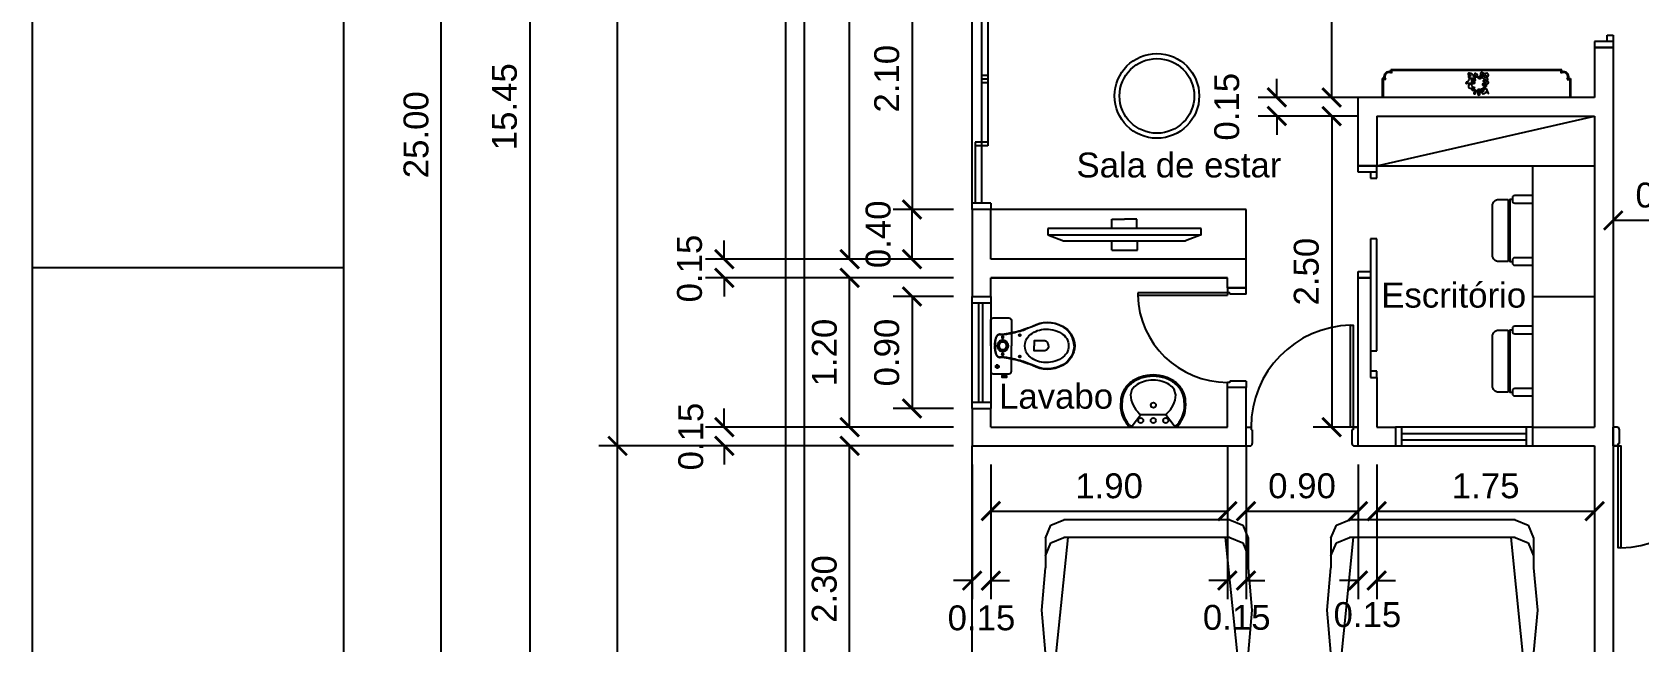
# Model space of a CAD drawing. Header units: inches. Extents: x 108.5 to 129.5, y 9.1 to 42.8.
# Drawn here: x 108.52 to 121.43, y 20.91 to 25.8 of the extents above; entities that cross this region are included whole.
import ezdxf
from ezdxf.enums import TextEntityAlignment as Align

# ---------------------------------------------------------------- set-up
doc = ezdxf.new("R2010")
doc.units = ezdxf.units.IN
doc.header["$MEASUREMENT"] = 0
doc.header["$PDMODE"] = 66
doc.linetypes.add('DASHDOT', pattern=[25.4, 12.7, -6.35, 0, -6.35])
doc.linetypes.add('HIDDEN', pattern=[0.375, 0.25, -0.125])
for name, color, linetype in [('LINHA DE CORTE', 2, 'Continuous'), ('Linha de margem', 2, 'Continuous'), ('MARGEM', 4, 'Continuous'), ('PAREDE', 5, 'Continuous'), ('peças hidraulica', 202, 'Continuous'), ('Portas', 1, 'Continuous'), ('SAN', 8, 'Continuous'), ('SANFINAL', 1, 'Continuous'), ('SANHIDRO', 3, 'DASHDOT'), ('TELHADO', 3, 'Continuous')]:
    doc.layers.add(name, color=color, linetype=linetype)
doc.styles.get("Standard").update_dxf_attribs({"font": 'arial.ttf'})
doc.dimstyles.new('ESC 1.100', dxfattribs={"dimtxt": 0.2, "dimasz": 0.15, "dimexe": 0.15, "dimexo": 0.15, "dimgap": 0.1, "dimtad": 1, "dimzin": 0, "dimdsep": 46, "dimtxsty": 'Standard', "dimblk": 'ARCHTICK', "dimcen": 0, "dimclrd": 1, "dimclre": 1, "dimclrt": 1, "dimadec": 0, "dimazin": 0, "dimtfac": 1, "dimtofl": 0, "dimtmove": 2, "dimatfit": 3, "dimfxl": 1, "dimtolj": 1, "dimtzin": 0, "dimlwd": -1, "dimlwe": -1, "dimarcsym": 0})

# ---------------------------------------------------------------- blocks, each defined once
blk = doc.blocks.new('CP-919-S')
at = {"layer": 'SAN'}
for points in [[(-0.239, -0.148), (-0.254, -0.148), (-0.254, -0.13), (-0.254, -0.112), (-0.239, -0.112), (-0.239, -0.115), (-0.225, -0.115)], [(-0.239, -0.115), (-0.239, -0.145)], [(-0.239, -0.148), (-0.239, -0.145)], [(-0.239, -0.145), (-0.225, -0.145)]]:
    blk.add_lwpolyline(points, dxfattribs=at)
for points in [[(0, -0.022), (-0.205, -0.022, 0.414214), (-0.225, -0.042), (-0.225, -0.167, 0.414214), (-0.205, -0.187), (0, -0.187)], [(0, -0.022), (0.205, -0.022, -0.414214), (0.225, -0.042), (0.225, -0.167, -0.414214), (0.205, -0.187), (0, -0.187)], [(0.106, -0.187, 0.023796), (0.12, -0.247, 0.018927), (0.159, -0.357, -0.257438), (0.159, -0.597, -0.262599), (0, -0.697, -0.262599), (-0.159, -0.597, -0.257438), (-0.159, -0.357, 0.018927), (-0.12, -0.247, 0.023796), (-0.106, -0.187)], [(0, -0.485, -0.416941), (-0.041, -0.447), (-0.041, -0.369), (0, -0.369)], [(0, -0.485, 0.416941), (0.041, -0.447), (0.041, -0.369), (0, -0.369)]]:
    blk.add_lwpolyline(points, format="xyb", dxfattribs=at)
at = {"layer": 'SANFINAL', "linetype": 'HIDDEN'}
for points in [[(-0.106, -0.187, 0.056494), (-0.093, -0.097, -0.304093), (-0.07, -0.063, -0.10621), (0, -0.053)], [(-0.103, -0.188, 0.056519), (-0.09, -0.097, -0.304021), (-0.069, -0.066, -0.106135), (0, -0.056, -0.106135)], [(0.106, -0.187, -0.056494), (0.093, -0.097, 0.304093), (0.07, -0.063, 0.10621), (0, -0.053)], [(0.103, -0.188, -0.056519), (0.09, -0.097, 0.304021), (0.069, -0.066, 0.106135), (0, -0.056, 0.106135)]]:
    blk.add_lwpolyline(points, format="xyb", dxfattribs=at)
for points in [[(-0.07, -0.125, -1), (-0.07, -0.111), (-0.066, -0.111, -1), (-0.066, -0.125)], [(0.07, -0.125, 1), (0.07, -0.111), (0.066, -0.111, 1), (0.066, -0.125)]]:
    blk.add_lwpolyline(points, format="xyb", close=True, dxfattribs=at)
at = {"layer": 'SANFINAL'}
for points in [[(0, -0.692, -0.245706), (-0.149, -0.605, -0.211829), (-0.175, -0.409, 0.019478), (-0.131, -0.297, 0.023819)], [(0, -0.692, 0.245706), (0.149, -0.605, 0.211829), (0.175, -0.409, -0.019478), (0.131, -0.297, -0.023819)], [(-0.044, -0.692, 0.000321), (-0.044, -0.692, 0.211829)]]:
    blk.add_lwpolyline(points, format="xyb", dxfattribs=at)
blk.add_lwpolyline([(0, -0.296, -0.20562), (0.08, -0.327, -0.160662), (0.133, -0.447, -0.164706), (0.1, -0.589, -0.27871), (0, -0.646, -0.27871), (-0.1, -0.589, -0.164706), (-0.133, -0.447, -0.160662), (-0.081, -0.327, -0.20562)], format="xyb", close=True, dxfattribs=at)
at = {"layer": 'SANFINAL', "linetype": 'HIDDEN'}
blk.add_circle((-0.167, -0.074), 0.0125, dxfattribs=at)
at = {"layer": 'SANFINAL'}
for centre in [(-0.085, -0.254), (0.085, -0.254)]:
    blk.add_circle(centre, 0.0075, dxfattribs=at)
at = {"layer": 'SANFINAL', "linetype": 'HIDDEN'}
for radius, start, end in [(0.045, 90, 270), (0.0405, 90, 270), (0.0305, 90, 270), (0.045, 270, 90), (0.0405, 270, 90), (0.0305, 270, 90)]:
    blk.add_arc((0, -0.118), radius, start, end, dxfattribs=at)
at = {"layer": 'SANFINAL'}
for centre, start, end in [((-0.686, -0.096), 340.0944, 351.0703), ((0.686, -0.096), 188.9297, 199.9056)]:
    blk.add_arc(centre, 0.59, start, end, dxfattribs=at)
at = {"layer": 'SANHIDRO'}
for p, q in [((-0.183, -0.074), (-0.148, -0.074)), ((-0.167, -0.089), (-0.167, -0.054)), ((-0.07, -0.128), (-0.07, -0.106)), ((-0.066, -0.128), (-0.066, -0.106)), ((0.066, -0.128), (0.066, -0.106)), ((0.07, -0.128), (0.07, -0.106)), ((-0.261, -0.13), (-0.219, -0.13)), ((-0.095, -0.254), (-0.075, -0.254)), ((-0.085, -0.267), (-0.085, -0.246)), ((0.095, -0.254), (0.075, -0.254)), ((0.085, -0.267), (0.085, -0.246))]:
    blk.add_line(p, q, dxfattribs=at)
blk = doc.blocks.new('VEICULO1')
at = {"color": 0}
for points in [[(0.00054, 0.0097), (0.00185, 0.01024)], [(0.00185, 0.01024), (0.00485, 0.01024)], [(0.00232, 0.0097), (0.00363, 0.01024)], [(0.00485, 0.01024), (0.00913, 0.01063)], [(0.00913, 0.01063), (0.01341, 0.01024)], [(0.01341, 0.01024), (0.03507, 0.01024)], [(0.01752, 0.00977), (0.03962, 0.00977)], [(0.02274, 0.008), (0.01752, 0.00977)], [(0.02746, 0.00977), (0.02829, 0.008)], [(0.0289, 0.00977), (0.02934, 0.008)], [(0.03507, 0.01024), (0.03937, 0.01056)], [(0.0357, 0.00977), (0.03589, 0.008)], [(0.03962, 0.00977), (0.03589, 0.008)], [(0.03937, 0.01056), (0.04368, 0.01024)], [(0.04368, 0.01024), (0.04862, 0.01024)], [(0.0469, 0.01024), (0.04822, 0.0097)], [(0.04862, 0.01024), (0.04993, 0.0097)], [(0, 0.00838), (0.00054, 0.0097)], [(0, 0.00838), (0, -0.00838)], [(0.00178, 0.00838), (0.00232, 0.0097)], [(0.0165, 0.00947), (0.00178, 0.00796)], [(0.00178, 0.00838), (0.00178, -0.00838)], [(0.01372, 0), (0.01433, 0.00909)], [(0.01526, 0), (0.01576, 0.00822)], [(0.01576, 0.00822), (0.01604, 0.00866)], [(0.01604, 0.00866), (0.01657, 0.00873)], [(0.02075, 0.00737), (0.01657, 0.00873)], [(0.04022, 0.00729), (0.04844, 0.00929)], [(0.04052, 0.0071), (0.04572, 0.00837)], [(0.04572, 0.00837), (0.04625, 0.00825)], [(0.04625, 0.00825), (0.04648, 0.00776)], [(0.04822, 0.0097), (0.04876, 0.00838)], [(0.04876, 0.00838), (0.04876, -0.00838)], [(0.04993, 0.0097), (0.05047, 0.00838)], [(0.05047, 0.00838), (0.05047, -0.00838)], [(0.02075, 0.00737), (0.02108, 0.00711)], [(0.02081, 0), (0.02118, 0.00671)], [(0.02108, 0.00711), (0.02118, 0.00671)], [(0.03589, 0.008), (0.02274, 0.008)], [(0.03881, 0.00549), (0.0392, 0.00663)], [(0.0392, 0.00663), (0.04022, 0.00729)], [(0.04005, 0.0065), (0.04018, 0.00688)], [(0.04005, -0.0064), (0.04005, 0.0065)], [(0.04018, 0.00688), (0.04052, 0.0071)], [(0.04648, -0.00767), (0.04648, 0.00776)], [(0.01411, 0.00529), (0.01483, 0.00524)], [(0.01417, 0.00595), (0.01488, 0.00589)], [(0.03881, 0.00549), (0.03881, -0.00549)], [(0.01399, 0.00331), (0.01471, 0.00327)], [(0.01402, 0.00397), (0.01475, 0.00393)], [(0.01406, 0.00463), (0.01479, 0.00458)], [(0.01393, 0.00199), (0.01466, 0.00197)], [(0.01396, 0.00265), (0.01468, 0.00262)], [(0.01433, -0.00909), (0.01372, 0)], [(0.01391, 0.00066), (0.01464, 0.00066)], [(0.01391, 0), (0.01463, 0)], [(0.01392, 0.00132), (0.01464, 0.00131)], [(0.01576, -0.00821), (0.01526, 0)], [(0.02118, -0.00671), (0.02081, 0)], [(0.01391, -0.00066), (0.01464, -0.00065)], [(0.01392, -0.00132), (0.01464, -0.00131)], [(0.01393, -0.00199), (0.01466, -0.00196)], [(0.01396, -0.00265), (0.01468, -0.00262)], [(0.01399, -0.00331), (0.01471, -0.00327)], [(0.01402, -0.00397), (0.01475, -0.00393)], [(0.01406, -0.00463), (0.01479, -0.00458)], [(0.01411, -0.00529), (0.01483, -0.00523)], [(0.01417, -0.00594), (0.01488, -0.00589)], [(0.0392, -0.00663), (0.03881, -0.00549)], [(0.04018, -0.00678), (0.04005, -0.0064)], [(0.0165, -0.00946), (0.00178, -0.00796)], [(0.02075, -0.00736), (0.01657, -0.00873)], [(0.02274, -0.008), (0.01752, -0.00976)], [(0.02108, -0.00711), (0.02075, -0.00736)], [(0.02118, -0.00671), (0.02108, -0.00711)], [(0.03589, -0.008), (0.02274, -0.008)], [(0.02746, -0.00976), (0.02829, -0.008)], [(0.0289, -0.00976), (0.02934, -0.008)], [(0.0357, -0.00976), (0.03589, -0.008)], [(0.03962, -0.00976), (0.03589, -0.008)], [(0.04022, -0.00729), (0.0392, -0.00663)], [(0.04052, -0.007), (0.04018, -0.00678)], [(0.04022, -0.00729), (0.04844, -0.00928)], [(0.04052, -0.007), (0.04572, -0.00827)], [(0.04648, -0.00767), (0.04625, -0.00815)], [(0.00054, -0.00969), (0, -0.00838)], [(0.00185, -0.01024), (0.00054, -0.00969)], [(0.00232, -0.00969), (0.00178, -0.00838)], [(0.00363, -0.01024), (0.00232, -0.00969)], [(0.01604, -0.00866), (0.01576, -0.00821)], [(0.01657, -0.00873), (0.01604, -0.00866)], [(0.04625, -0.00815), (0.04572, -0.00827)], [(0.04822, -0.00969), (0.0469, -0.01024)], [(0.04876, -0.00838), (0.04822, -0.00969)], [(0.04993, -0.00969), (0.04862, -0.01024)], [(0.05047, -0.00838), (0.04993, -0.00969)], [(0.00185, -0.01024), (0.00485, -0.01024)], [(0.00913, -0.01062), (0.00485, -0.01024)], [(0.01341, -0.01024), (0.00913, -0.01062)], [(0.01341, -0.01024), (0.03507, -0.01024)], [(0.01752, -0.00976), (0.03962, -0.00976)], [(0.03937, -0.01056), (0.03507, -0.01024)], [(0.04368, -0.01024), (0.03937, -0.01056)], [(0.04368, -0.01024), (0.04862, -0.01024)]]:
    blk.add_lwpolyline(points, dxfattribs=at)
blk = doc.blocks.new('_ArchTick')
at = {"color": 0, "linetype": 'ByBlock', "const_width": 0.15}
blk.add_lwpolyline([(-0.5, -0.5), (0.5, 0.5)], dxfattribs=at)
blk = doc.blocks.new('*D56')
at = {"layer": 'Defpoints', "color": 0}
for p in [(116.073, 32.93), (112.52, 17.48), (116.073, 17.48)]:
    blk.add_point(p, dxfattribs=at)
at = {"layer": 'TELHADO', "color": 1}
for p, q in [((115.923, 32.93), (112.37, 32.93)), ((112.52, 32.93), (112.52, 17.48)), ((115.923, 17.48), (112.37, 17.48))]:
    blk.add_line(p, q, dxfattribs=at)
at = {"layer": 'TELHADO', "color": 1, "xscale": 0.15, "yscale": 0.15, "zscale": 0.15}
for p, rotation in [((112.52, 32.93), 90), ((112.52, 17.48), 270)]:
    blk.add_blockref('_ArchTick', p, dxfattribs=dict(at, rotation=rotation))
at = {"layer": 'TELHADO', "color": 1, "insert": (112.317, 25.205), "char_height": 0.2, "attachment_point": 5, "rotation": 90}
blk.add_mtext('\\A1;15.45', dxfattribs=at)
blk = doc.blocks.new('*D61')
at = {"layer": 'Defpoints', "color": 0}
for p in [(115.089, 22.48), (116.073, 22.48), (116.073, 20.18)]:
    blk.add_point(p, dxfattribs=at)
at = {"layer": 'TELHADO', "color": 1}
for p, q in [((115.923, 22.48), (114.939, 22.48)), ((115.089, 20.18), (115.089, 22.48)), ((115.923, 20.18), (114.939, 20.18))]:
    blk.add_line(p, q, dxfattribs=at)
at = {"layer": 'TELHADO', "color": 1, "xscale": 0.15, "yscale": 0.15, "zscale": 0.15}
for p, rotation in [((115.089, 22.48), 90), ((115.089, 20.18), 270)]:
    blk.add_blockref('_ArchTick', p, dxfattribs=dict(at, rotation=rotation))
at = {"layer": 'TELHADO', "color": 1, "insert": (114.886, 21.33), "char_height": 0.2, "attachment_point": 5, "rotation": 90}
blk.add_mtext('\\A1;2.30', dxfattribs=at)
blk = doc.blocks.new('*D62')
at = {"layer": 'Defpoints', "color": 0}
for p in [(115.089, 23.83), (116.073, 23.83), (116.073, 22.63)]:
    blk.add_point(p, dxfattribs=at)
at = {"layer": 'TELHADO', "color": 1}
for p, q in [((115.923, 23.83), (114.939, 23.83)), ((115.089, 22.63), (115.089, 23.83)), ((115.923, 22.63), (114.939, 22.63))]:
    blk.add_line(p, q, dxfattribs=at)
at = {"layer": 'TELHADO', "color": 1, "xscale": 0.15, "yscale": 0.15, "zscale": 0.15}
for p, rotation in [((115.089, 23.83), 90), ((115.089, 22.63), 270)]:
    blk.add_blockref('_ArchTick', p, dxfattribs=dict(at, rotation=rotation))
at = {"layer": 'TELHADO', "color": 1, "insert": (114.887, 23.23), "char_height": 0.2, "attachment_point": 5, "rotation": 90}
blk.add_mtext('\\A1;1.20', dxfattribs=at)
blk = doc.blocks.new('*D63')
at = {"layer": 'Defpoints', "color": 0}
for p in [(114.082, 23.98), (116.073, 23.98), (116.073, 23.83)]:
    blk.add_point(p, dxfattribs=at)
at = {"layer": 'TELHADO', "color": 1}
for p, q in [((114.082, 23.98), (114.082, 24.13)), ((115.923, 23.98), (113.932, 23.98)), ((115.923, 23.83), (113.932, 23.83)), ((114.082, 23.83), (114.082, 23.68))]:
    blk.add_line(p, q, dxfattribs=at)
at = {"layer": 'TELHADO', "color": 1, "xscale": 0.15, "yscale": 0.15, "zscale": 0.15}
for p, rotation in [((114.082, 23.98), 270), ((114.082, 23.83), 90)]:
    blk.add_blockref('_ArchTick', p, dxfattribs=dict(at, rotation=rotation))
at = {"layer": 'TELHADO', "color": 1, "insert": (113.804, 23.905), "char_height": 0.2, "attachment_point": 5, "rotation": 90}
blk.add_mtext('\\A1;0.15', dxfattribs=at)
blk = doc.blocks.new('*D64')
at = {"layer": 'Defpoints', "color": 0}
for p in [(114.082, 22.63), (116.073, 22.63), (116.073, 22.48)]:
    blk.add_point(p, dxfattribs=at)
at = {"layer": 'TELHADO', "color": 1}
for p, q in [((114.082, 22.63), (114.082, 22.78)), ((115.923, 22.63), (113.932, 22.63)), ((115.923, 22.48), (113.932, 22.48)), ((114.082, 22.48), (114.082, 22.33))]:
    blk.add_line(p, q, dxfattribs=at)
at = {"layer": 'TELHADO', "color": 1, "xscale": 0.15, "yscale": 0.15, "zscale": 0.15}
for p, rotation in [((114.082, 22.63), 270), ((114.082, 22.48), 90)]:
    blk.add_blockref('_ArchTick', p, dxfattribs=dict(at, rotation=rotation))
at = {"layer": 'TELHADO', "color": 1, "insert": (113.814, 22.555), "char_height": 0.2, "attachment_point": 5, "rotation": 90}
blk.add_mtext('\\A1;0.15', dxfattribs=at)
blk = doc.blocks.new('*D85')
at = {"layer": 'Defpoints', "color": 0}
for p in [(115.089, 30.73), (116.073, 30.73), (116.073, 23.98)]:
    blk.add_point(p, dxfattribs=at)
at = {"layer": 'TELHADO', "color": 1}
for p, q in [((115.923, 30.73), (114.939, 30.73)), ((115.089, 23.98), (115.089, 30.73)), ((115.923, 23.98), (114.939, 23.98))]:
    blk.add_line(p, q, dxfattribs=at)
at = {"layer": 'TELHADO', "color": 1, "xscale": 0.15, "yscale": 0.15, "zscale": 0.15}
for p, rotation in [((115.089, 30.73), 90), ((115.089, 23.98), 270)]:
    blk.add_blockref('_ArchTick', p, dxfattribs=dict(at, rotation=rotation))
at = {"layer": 'TELHADO', "color": 1, "insert": (114.887, 27.355), "char_height": 0.2, "attachment_point": 5, "rotation": 90}
blk.add_mtext('\\A1;6.75', dxfattribs=at)
blk = doc.blocks.new('*D95')
at = {"layer": 'Defpoints', "color": 0}
for p in [(113.225, 22.48), (116.073, 22.48), (116.073, 17.48)]:
    blk.add_point(p, dxfattribs=at)
at = {"layer": 'TELHADO', "color": 1}
for p, q in [((115.923, 22.48), (113.075, 22.48)), ((113.225, 17.48), (113.225, 22.48)), ((115.923, 17.48), (113.075, 17.48))]:
    blk.add_line(p, q, dxfattribs=at)
at = {"layer": 'TELHADO', "color": 1, "xscale": 0.15, "yscale": 0.15, "zscale": 0.15}
for p, rotation in [((113.225, 22.48), 90), ((113.225, 17.48), 270)]:
    blk.add_blockref('_ArchTick', p, dxfattribs=dict(at, rotation=rotation))
at = {"layer": 'TELHADO', "color": 1, "insert": (113.023, 19.98), "char_height": 0.2, "attachment_point": 5, "rotation": 90}
blk.add_mtext('\\A1;5.00', dxfattribs=at)
blk = doc.blocks.new('*D96')
at = {"layer": 'Defpoints', "color": 0}
for p in [(113.225, 32.93), (116.073, 32.93), (116.073, 22.48)]:
    blk.add_point(p, dxfattribs=at)
at = {"layer": 'TELHADO', "color": 1}
for p, q in [((115.923, 32.93), (113.075, 32.93)), ((113.225, 22.48), (113.225, 32.93)), ((115.923, 22.48), (113.075, 22.48))]:
    blk.add_line(p, q, dxfattribs=at)
at = {"layer": 'TELHADO', "color": 1, "xscale": 0.15, "yscale": 0.15, "zscale": 0.15}
for p, rotation in [((113.225, 32.93), 90), ((113.225, 22.48), 270)]:
    blk.add_blockref('_ArchTick', p, dxfattribs=dict(at, rotation=rotation))
at = {"layer": 'TELHADO', "color": 1, "insert": (113.023, 27.705), "char_height": 0.2, "attachment_point": 5, "rotation": 90}
blk.add_mtext('\\A1;10.45', dxfattribs=at)
blk = doc.blocks.new('*D99')
at = {"layer": 'Defpoints', "color": 0}
for p in [(118.961, 28.43), (119.248, 28.43), (119.173, 25.28)]:
    blk.add_point(p, dxfattribs=at)
at = {"layer": 'TELHADO', "color": 1}
for p, q in [((119.098, 28.43), (118.811, 28.43)), ((118.961, 25.28), (118.961, 28.43)), ((119.023, 25.28), (118.811, 25.28))]:
    blk.add_line(p, q, dxfattribs=at)
at = {"layer": 'TELHADO', "color": 1, "xscale": 0.15, "yscale": 0.15, "zscale": 0.15}
for p, rotation in [((118.961, 28.43), 90), ((118.961, 25.28), 270)]:
    blk.add_blockref('_ArchTick', p, dxfattribs=dict(at, rotation=rotation))
at = {"layer": 'TELHADO', "color": 1, "insert": (118.758, 26.855), "char_height": 0.2, "attachment_point": 5, "rotation": 90}
blk.add_mtext('\\A1;3.15', dxfattribs=at)
blk = doc.blocks.new('*D100')
at = {"layer": 'Defpoints', "color": 0}
for p in [(116.073, 22.48), (116.223, 22.48), (116.223, 21.398)]:
    blk.add_point(p, dxfattribs=at)
at = {"layer": 'TELHADO', "color": 1}
for p, q in [((116.073, 22.33), (116.073, 21.248)), ((116.223, 22.33), (116.223, 21.248)), ((116.073, 21.398), (115.923, 21.398)), ((116.223, 21.398), (116.373, 21.398))]:
    blk.add_line(p, q, dxfattribs=at)
at = {"layer": 'TELHADO', "color": 1, "xscale": 0.15, "yscale": 0.15, "zscale": 0.15}
blk.add_blockref('_ArchTick', (116.073, 21.398), dxfattribs=at)
at = {"layer": 'TELHADO', "color": 1, "xscale": 0.15, "yscale": 0.15, "zscale": 0.15, "rotation": 180}
blk.add_blockref('_ArchTick', (116.223, 21.398), dxfattribs=at)
at = {"layer": 'TELHADO', "color": 1, "insert": (116.148, 21.097), "char_height": 0.2, "attachment_point": 5}
blk.add_mtext('\\A1;0.15', dxfattribs=at)
blk = doc.blocks.new('*D101')
at = {"layer": 'Defpoints', "color": 0}
for p in [(116.223, 22.48), (118.123, 22.48), (118.123, 21.956)]:
    blk.add_point(p, dxfattribs=at)
at = {"layer": 'TELHADO', "color": 1}
for p, q in [((116.223, 22.33), (116.223, 21.806)), ((118.123, 22.33), (118.123, 21.806)), ((116.223, 21.956), (118.123, 21.956))]:
    blk.add_line(p, q, dxfattribs=at)
at = {"layer": 'TELHADO', "color": 1, "xscale": 0.15, "yscale": 0.15, "zscale": 0.15, "rotation": 180}
blk.add_blockref('_ArchTick', (116.223, 21.956), dxfattribs=at)
at = {"layer": 'TELHADO', "color": 1, "xscale": 0.15, "yscale": 0.15, "zscale": 0.15}
blk.add_blockref('_ArchTick', (118.123, 21.956), dxfattribs=at)
at = {"layer": 'TELHADO', "color": 1, "insert": (117.173, 22.158), "char_height": 0.2, "attachment_point": 5}
blk.add_mtext('\\A1;1.90', dxfattribs=at)
blk = doc.blocks.new('*D102')
at = {"layer": 'Defpoints', "color": 0}
for p in [(118.123, 22.63), (118.273, 22.63), (118.273, 21.398)]:
    blk.add_point(p, dxfattribs=at)
at = {"layer": 'TELHADO', "color": 1}
for p, q in [((118.123, 22.48), (118.123, 21.248)), ((118.273, 22.48), (118.273, 21.248)), ((118.123, 21.398), (117.973, 21.398)), ((118.273, 21.398), (118.423, 21.398))]:
    blk.add_line(p, q, dxfattribs=at)
at = {"layer": 'TELHADO', "color": 1, "xscale": 0.15, "yscale": 0.15, "zscale": 0.15}
blk.add_blockref('_ArchTick', (118.123, 21.398), dxfattribs=at)
at = {"layer": 'TELHADO', "color": 1, "xscale": 0.15, "yscale": 0.15, "zscale": 0.15, "rotation": 180}
blk.add_blockref('_ArchTick', (118.273, 21.398), dxfattribs=at)
at = {"layer": 'TELHADO', "color": 1, "insert": (118.198, 21.101), "char_height": 0.2, "attachment_point": 5}
blk.add_mtext('\\A1;0.15', dxfattribs=at)
blk = doc.blocks.new('*D103')
at = {"layer": 'Defpoints', "color": 0}
for p in [(118.273, 22.48), (119.173, 22.48), (119.173, 21.956)]:
    blk.add_point(p, dxfattribs=at)
at = {"layer": 'TELHADO', "color": 1}
for p, q in [((118.273, 22.33), (118.273, 21.806)), ((119.173, 22.33), (119.173, 21.806)), ((118.273, 21.956), (119.173, 21.956))]:
    blk.add_line(p, q, dxfattribs=at)
at = {"layer": 'TELHADO', "color": 1, "xscale": 0.15, "yscale": 0.15, "zscale": 0.15, "rotation": 180}
blk.add_blockref('_ArchTick', (118.273, 21.956), dxfattribs=at)
at = {"layer": 'TELHADO', "color": 1, "xscale": 0.15, "yscale": 0.15, "zscale": 0.15}
blk.add_blockref('_ArchTick', (119.173, 21.956), dxfattribs=at)
at = {"layer": 'TELHADO', "color": 1, "insert": (118.723, 22.158), "char_height": 0.2, "attachment_point": 5}
blk.add_mtext('\\A1;0.90', dxfattribs=at)
blk = doc.blocks.new('*D104')
at = {"layer": 'Defpoints', "color": 0}
for p in [(119.173, 22.48), (119.323, 22.48), (119.323, 21.398)]:
    blk.add_point(p, dxfattribs=at)
at = {"layer": 'TELHADO', "color": 1}
for p, q in [((119.173, 22.33), (119.173, 21.248)), ((119.323, 22.33), (119.323, 21.248)), ((119.173, 21.398), (119.023, 21.398)), ((119.323, 21.398), (119.473, 21.398))]:
    blk.add_line(p, q, dxfattribs=at)
at = {"layer": 'TELHADO', "color": 1, "xscale": 0.15, "yscale": 0.15, "zscale": 0.15}
blk.add_blockref('_ArchTick', (119.173, 21.398), dxfattribs=at)
at = {"layer": 'TELHADO', "color": 1, "xscale": 0.15, "yscale": 0.15, "zscale": 0.15, "rotation": 180}
blk.add_blockref('_ArchTick', (119.323, 21.398), dxfattribs=at)
at = {"layer": 'TELHADO', "color": 1, "insert": (119.248, 21.123), "char_height": 0.2, "attachment_point": 5}
blk.add_mtext('\\A1;0.15', dxfattribs=at)
blk = doc.blocks.new('*D105')
at = {"layer": 'Defpoints', "color": 0}
for p in [(119.323, 22.48), (121.073, 22.48), (121.073, 21.956)]:
    blk.add_point(p, dxfattribs=at)
at = {"layer": 'TELHADO', "color": 1}
for p, q in [((119.323, 22.33), (119.323, 21.806)), ((121.073, 22.33), (121.073, 21.806)), ((119.323, 21.956), (121.073, 21.956))]:
    blk.add_line(p, q, dxfattribs=at)
at = {"layer": 'TELHADO', "color": 1, "xscale": 0.15, "yscale": 0.15, "zscale": 0.15, "rotation": 180}
blk.add_blockref('_ArchTick', (119.323, 21.956), dxfattribs=at)
at = {"layer": 'TELHADO', "color": 1, "xscale": 0.15, "yscale": 0.15, "zscale": 0.15}
blk.add_blockref('_ArchTick', (121.073, 21.956), dxfattribs=at)
at = {"layer": 'TELHADO', "color": 1, "insert": (120.198, 22.158), "char_height": 0.2, "attachment_point": 5}
blk.add_mtext('\\A1;1.75', dxfattribs=at)
blk = doc.blocks.new('*D106')
at = {"layer": 'Defpoints', "color": 0}
for p in [(118.521, 25.28), (119.323, 25.28), (119.323, 25.13)]:
    blk.add_point(p, dxfattribs=at)
at = {"layer": 'TELHADO', "color": 1}
for p, q in [((118.521, 25.28), (118.521, 25.43)), ((119.173, 25.28), (118.371, 25.28)), ((119.173, 25.13), (118.371, 25.13)), ((118.521, 25.13), (118.521, 24.98))]:
    blk.add_line(p, q, dxfattribs=at)
at = {"layer": 'TELHADO', "color": 1, "xscale": 0.15, "yscale": 0.15, "zscale": 0.15}
for p, rotation in [((118.521, 25.28), 270), ((118.521, 25.13), 90)]:
    blk.add_blockref('_ArchTick', p, dxfattribs=dict(at, rotation=rotation))
at = {"layer": 'TELHADO', "color": 1, "insert": (118.119, 25.205), "char_height": 0.2, "attachment_point": 5, "rotation": 90}
blk.add_mtext('\\A1;0.15', dxfattribs=at)
blk = doc.blocks.new('*D107')
at = {"layer": 'Defpoints', "color": 0}
for p in [(119.323, 25.13), (118.961, 22.63), (119.323, 22.63)]:
    blk.add_point(p, dxfattribs=at)
at = {"layer": 'TELHADO', "color": 1}
for p, q in [((119.173, 25.13), (118.811, 25.13)), ((118.961, 25.13), (118.961, 22.63)), ((119.173, 22.63), (118.811, 22.63))]:
    blk.add_line(p, q, dxfattribs=at)
at = {"layer": 'TELHADO', "color": 1, "xscale": 0.15, "yscale": 0.15, "zscale": 0.15}
for p, rotation in [((118.961, 25.13), 90), ((118.961, 22.63), 270)]:
    blk.add_blockref('_ArchTick', p, dxfattribs=dict(at, rotation=rotation))
at = {"layer": 'TELHADO', "color": 1, "insert": (118.758, 23.88), "char_height": 0.2, "attachment_point": 5, "rotation": 90}
blk.add_mtext('\\A1;2.50', dxfattribs=at)
blk = doc.blocks.new('*D111')
at = {"layer": 'Defpoints', "color": 0}
for p in [(121.223, 24.7), (122.123, 24.7), (121.223, 24.292)]:
    blk.add_point(p, dxfattribs=at)
at = {"layer": 'TELHADO', "color": 1}
for p, q in [((121.223, 24.55), (121.223, 24.142)), ((122.123, 24.55), (122.123, 24.142)), ((122.123, 24.292), (121.223, 24.292))]:
    blk.add_line(p, q, dxfattribs=at)
at = {"layer": 'TELHADO', "color": 1, "xscale": 0.15, "yscale": 0.15, "zscale": 0.15, "rotation": 180}
blk.add_blockref('_ArchTick', (121.223, 24.292), dxfattribs=at)
at = {"layer": 'TELHADO', "color": 1, "xscale": 0.15, "yscale": 0.15, "zscale": 0.15}
blk.add_blockref('_ArchTick', (122.123, 24.292), dxfattribs=at)
at = {"layer": 'TELHADO', "color": 1, "insert": (121.673, 24.494), "char_height": 0.2, "attachment_point": 5}
blk.add_mtext('\\A1;0.90', dxfattribs=at)
blk = doc.blocks.new('*D121')
at = {"layer": 'Defpoints', "color": 0}
for p in [(116.073, 26.48), (115.59, 24.38), (116.073, 24.38)]:
    blk.add_point(p, dxfattribs=at)
at = {"layer": 'TELHADO', "color": 1}
for p, q in [((115.923, 26.48), (115.44, 26.48)), ((115.59, 26.48), (115.59, 24.38)), ((115.923, 24.38), (115.44, 24.38))]:
    blk.add_line(p, q, dxfattribs=at)
at = {"layer": 'TELHADO', "color": 1, "xscale": 0.15, "yscale": 0.15, "zscale": 0.15}
for p, rotation in [((115.59, 26.48), 90), ((115.59, 24.38), 270)]:
    blk.add_blockref('_ArchTick', p, dxfattribs=dict(at, rotation=rotation))
at = {"layer": 'TELHADO', "color": 1, "insert": (115.388, 25.43), "char_height": 0.2, "attachment_point": 5, "rotation": 90}
blk.add_mtext('\\A1;2.10', dxfattribs=at)
blk = doc.blocks.new('*D122')
at = {"layer": 'Defpoints', "color": 0}
for p in [(115.59, 24.38), (116.073, 24.38), (116.073, 23.98)]:
    blk.add_point(p, dxfattribs=at)
at = {"layer": 'TELHADO', "color": 1}
for p, q in [((115.923, 24.38), (115.44, 24.38)), ((115.59, 23.98), (115.59, 24.38)), ((115.923, 23.98), (115.44, 23.98))]:
    blk.add_line(p, q, dxfattribs=at)
at = {"layer": 'TELHADO', "color": 1, "xscale": 0.15, "yscale": 0.15, "zscale": 0.15}
for p, rotation in [((115.59, 24.38), 90), ((115.59, 23.98), 270)]:
    blk.add_blockref('_ArchTick', p, dxfattribs=dict(at, rotation=rotation))
at = {"layer": 'TELHADO', "color": 1, "insert": (115.319, 24.18), "char_height": 0.2, "attachment_point": 5, "rotation": 90}
blk.add_mtext('\\A1;0.40', dxfattribs=at)
blk = doc.blocks.new('*D123')
at = {"layer": 'Defpoints', "color": 0}
for p in [(116.073, 23.68), (115.59, 22.78), (116.073, 22.78)]:
    blk.add_point(p, dxfattribs=at)
at = {"layer": 'TELHADO', "color": 1}
for p, q in [((115.923, 23.68), (115.44, 23.68)), ((115.59, 23.68), (115.59, 22.78)), ((115.923, 22.78), (115.44, 22.78))]:
    blk.add_line(p, q, dxfattribs=at)
at = {"layer": 'TELHADO', "color": 1, "xscale": 0.15, "yscale": 0.15, "zscale": 0.15}
for p, rotation in [((115.59, 23.68), 90), ((115.59, 22.78), 270)]:
    blk.add_blockref('_ArchTick', p, dxfattribs=dict(at, rotation=rotation))
at = {"layer": 'TELHADO', "color": 1, "insert": (115.388, 23.23), "char_height": 0.2, "attachment_point": 5, "rotation": 90}
blk.add_mtext('\\A1;0.90', dxfattribs=at)
blk = doc.blocks.new('*D137')
at = {"layer": 'Defpoints', "color": 0}
for p in [(111.809, 37.48), (114.573, 37.48), (114.573, 12.48)]:
    blk.add_point(p, dxfattribs=at)
at = {"layer": 'TELHADO', "color": 1}
for p, q in [((114.423, 37.48), (111.659, 37.48)), ((111.809, 12.48), (111.809, 37.48)), ((114.423, 12.48), (111.659, 12.48))]:
    blk.add_line(p, q, dxfattribs=at)
at = {"layer": 'TELHADO', "color": 1, "xscale": 0.15, "yscale": 0.15, "zscale": 0.15}
for p, rotation in [((111.809, 37.48), 90), ((111.809, 12.48), 270)]:
    blk.add_blockref('_ArchTick', p, dxfattribs=dict(at, rotation=rotation))
at = {"layer": 'TELHADO', "color": 1, "insert": (111.607, 24.98), "char_height": 0.2, "attachment_point": 5, "rotation": 90}
blk.add_mtext('\\A1;25.00', dxfattribs=at)

msp = doc.modelspace()

# ---------------------------------------------------------------- linework, layer by layer
at = {"layer": 'LINHA DE CORTE'}
for p, q in [((108.523, 38.763), (108.523, 9.063)), ((108.523, 23.913), (111.023, 23.913))]:
    msp.add_line(p, q, dxfattribs=at)
at = {"layer": 'Linha de margem'}
for p, q in [((119.367, 25.432), (119.367, 25.28)), ((119.383, 25.432), (119.367, 25.432)), ((119.374, 25.425), (119.374, 25.287)), ((119.395, 25.425), (119.374, 25.425)), ((119.436, 25.485), (119.436, 25.502)), ((120.81, 25.502), (119.436, 25.502)), ((119.443, 25.474), (119.443, 25.495)), ((120.804, 25.495), (119.443, 25.495)), ((120.804, 25.474), (120.804, 25.495)), ((120.81, 25.485), (120.81, 25.502)), ((120.852, 25.425), (120.873, 25.425)), ((120.864, 25.432), (120.88, 25.432)), ((120.873, 25.425), (120.873, 25.287)), ((120.88, 25.432), (120.88, 25.28)), ((119.323, 24.73), (121.073, 25.13)), ((119.323, 24.73), (121.073, 24.73)), ((120.573, 24.73), (120.573, 22.63)), ((120.573, 23.68), (121.073, 23.68)), ((117.357, 22.932), (117.345, 22.89)), ((117.71, 22.89), (117.697, 22.932)), ((117.359, 22.64), (117.429, 22.732)), ((117.438, 22.731), (117.616, 22.731)), ((117.696, 22.641), (117.626, 22.732))]:
    msp.add_line(p, q, dxfattribs=at)
at = {"layer": 'Linha de margem', "ltscale": 0.4}
for p, q in [((118.273, 24.38), (116.223, 24.38)), ((117.196, 24.227), (117.196, 24.302)), ((117.196, 24.302), (117.296, 24.302)), ((117.396, 24.302), (117.296, 24.302)), ((117.396, 24.227), (117.396, 24.302)), ((118.273, 23.98), (118.273, 24.38)), ((117.912, 24.227), (116.682, 24.227)), ((116.682, 24.227), (116.682, 24.177)), ((116.682, 24.177), (117.912, 24.177)), ((116.682, 24.177), (116.806, 24.127)), ((117.912, 24.177), (117.788, 24.127)), ((117.912, 24.177), (117.912, 24.227)), ((116.806, 24.127), (117.788, 24.127)), ((117.196, 24.052), (117.196, 24.127)), ((117.196, 24.052), (117.4, 24.052)), ((117.4, 24.052), (117.4, 24.127))]:
    msp.add_line(p, q, dxfattribs=at)
at = {"layer": 'Linha de margem'}
for points in [[(120.1, 25.387, 0.380338), (120.063, 25.381, 0.547884), (120.073, 25.353, 0.300026), (120.094, 25.361, -0.697122), (120.107, 25.357, -0.477221), (120.099, 25.35, 0.341102), (120.088, 25.343, 0.735894), (120.096, 25.337, -0.463921), (120.108, 25.333, -0.315229), (120.105, 25.322, 0.385559), (120.104, 25.312, 0.768934), (120.117, 25.317, -0.595239), (120.128, 25.326, -0.366689), (120.136, 25.309, 0.681265), (120.147, 25.3, 0.575563), (120.146, 25.319, -0.367965), (120.138, 25.342, -1.101778), (120.153, 25.334, 0.833953), (120.166, 25.323, 0.537241), (120.165, 25.338, -0.924865), (120.17, 25.349, -0.166071), (120.176, 25.345, -0.090303), (120.18, 25.334, -0.394584), (120.173, 25.323, 0.5534), (120.17, 25.313, 0.2393), (120.178, 25.31, 0.103047), (120.197, 25.316, 0.269109), (120.203, 25.326, -0.710691), (120.209, 25.327, -0.08095), (120.212, 25.321, 0.05788), (120.217, 25.312, 0.899526), (120.22, 25.313, 0.049119), (120.204, 25.347, 0.653494), (120.194, 25.345, -0.576185), (120.183, 25.343, -0.204842), (120.18, 25.351, -0.143915), (120.184, 25.363, -0.321733), (120.197, 25.368, 0.522665), (120.204, 25.374, 0.691057), (120.188, 25.378, -0.869889), (120.174, 25.386, -0.548676), (120.198, 25.391, 0.579905), (120.221, 25.397, 0.73612), (120.207, 25.405, -0.361516), (120.184, 25.405, -1.05633), (120.198, 25.42, 0.937654), (120.213, 25.433, 0.307222), (120.204, 25.437, -0.326778), (120.194, 25.44, -0.128126), (120.192, 25.448, -0.151727), (120.194, 25.455, -0.650101), (120.205, 25.454, 0.604488), (120.217, 25.451, 0.22119), (120.22, 25.462, 0.213226), (120.213, 25.472, 0.26176), (120.2, 25.472, -0.209334), (120.183, 25.471, -0.08053), (120.173, 25.477, 0.132415), (120.166, 25.48, 1.321439), (120.168, 25.464, -0.570486), (120.182, 25.454, -0.90244), (120.169, 25.454, 0.56353), (120.155, 25.46, 0.631138), (120.157, 25.447, -0.564664), (120.16, 25.433, -0.256001), (120.148, 25.43, -0.186536), (120.134, 25.439, -0.256675), (120.133, 25.449, 0.245201), (120.131, 25.46, 0.128616), (120.119, 25.472, 0.277208), (120.11, 25.471, 0.585751), (120.111, 25.458, -0.83733), (120.108, 25.447, -0.321876), (120.1, 25.454, 0.20039), (120.089, 25.467, 0.070453), (120.069, 25.475, 0.163238), (120.06, 25.474, 1.013266), (120.065, 25.462, -0.632935), (120.077, 25.453, -0.543338), (120.067, 25.45, 0.859618), (120.06, 25.443, 0.142961), (120.065, 25.439, 0.049604), (120.082, 25.434, 0.140794), (120.096, 25.435, -0.188494), (120.106, 25.435, -0.235415), (120.111, 25.429, -0.108652), (120.112, 25.413, -0.993815), (120.086, 25.418, 0.880283), (120.062, 25.425, 0.091389), (120.06, 25.417, -0.11249), (120.058, 25.41, -0.263625), (120.044, 25.402, 0.75818), (120.042, 25.393, 0.136052), (120.045, 25.393, 0.020717), (120.069, 25.394, 0.099811), (120.093, 25.402, -0.189186), (120.106, 25.404, -0.451756), (120.108, 25.4, -0.119685), (120.1, 25.387)], [(120.379, 23.961), (120.303, 23.961, -0.414214), (120.253, 24.011), (120.253, 24.411, -0.414214), (120.303, 24.461), (120.379, 24.461)], [(120.573, 24.491), (120.432, 24.491, 0.414214), (120.413, 24.473), (120.413, 24.45, 0.414214), (120.432, 24.431), (120.573, 24.431)], [(120.573, 23.991), (120.432, 23.991, 0.414214), (120.413, 23.973), (120.413, 23.95, 0.414214), (120.432, 23.931), (120.573, 23.931)], [(120.379, 22.911), (120.303, 22.911, -0.414214), (120.253, 22.961), (120.253, 23.361, -0.414214), (120.303, 23.411), (120.379, 23.411)], [(120.573, 23.441), (120.432, 23.441, 0.414214), (120.413, 23.423), (120.413, 23.4, 0.414214), (120.432, 23.381), (120.573, 23.381)], [(120.573, 22.941), (120.432, 22.941, 0.414214), (120.413, 22.923), (120.413, 22.9, 0.414214), (120.432, 22.881), (120.573, 22.881)]]:
    msp.add_lwpolyline(points, format="xyb", dxfattribs=at)
for points in [[(120.379, 24.461), (120.379, 23.961)], [(120.413, 24.461), (120.391, 24.461), (120.391, 23.961), (120.413, 23.961)], [(120.379, 23.411), (120.379, 22.911)], [(120.413, 23.411), (120.391, 23.411), (120.391, 22.911), (120.413, 22.911)]]:
    msp.add_lwpolyline(points, dxfattribs=at)
at = {"layer": 'Linha de margem', "ltscale": 0.4}
for radius in [0.34, 0.3]:
    msp.add_circle((117.557, 25.292), radius, dxfattribs=at)
at = {"layer": 'Linha de margem'}
for centre, radius in [((120.142, 25.389), 0.0569), ((117.529, 22.807), 0.0208), ((117.427, 22.684), 0.0201), ((117.528, 22.684), 0.0201), ((117.628, 22.684), 0.0201)]:
    msp.add_circle(centre, radius, dxfattribs=at)
for centre, radius, start, end in [((119.422, 25.446), 0.0416, 70.5288, 199.4712), ((119.422, 25.446), 0.0346, 53.1301, 216.8699), ((120.824, 25.446), 0.0346, 323.1301, 126.8699), ((120.824, 25.446), 0.0416, 340.5288, 109.4712), ((117.481, 22.818), 0.219, 128.9545, 152.8765), ((117.481, 22.818), 0.208, 128.9545, 152.8765), ((117.509, 22.783), 0.264, 108.525, 128.9545), ((117.509, 22.783), 0.253, 108.525, 128.9545), ((117.472, 22.857), 0.137, 122.8191, 147.2889), ((117.506, 22.806), 0.198, 104.9688, 122.8191), ((117.527, 22.729), 0.321, 90.0269, 108.525), ((117.527, 22.729), 0.31, 90.0269, 108.525), ((117.527, 22.725), 0.283, 90.0269, 104.9688), ((117.527, 22.729), 0.321, 71.5289, 90.0269), ((117.527, 22.729), 0.31, 71.5289, 90.0269), ((117.527, 22.725), 0.283, 75.085, 90.0269), ((117.549, 22.806), 0.198, 57.2347, 75.085), ((117.545, 22.783), 0.253, 51.0994, 71.5289), ((117.545, 22.783), 0.264, 51.0994, 71.5289), ((117.582, 22.857), 0.137, 32.7649, 57.2347), ((117.573, 22.818), 0.208, 27.1773, 51.0994), ((117.573, 22.818), 0.219, 27.1773, 51.0994), ((117.438, 22.84), 0.171, 152.8765, 180.0269), ((117.438, 22.84), 0.16, 152.8765, 180.2917), ((117.564, 22.903), 0.22, 183.5248, 228.6366), ((117.49, 22.903), 0.22, 311.4173, 356.529), ((117.616, 22.84), 0.16, 359.7622, 27.1773), ((117.616, 22.84), 0.171, 0.0269, 27.1773), ((117.508, 22.806), 0.243, 172.1112, 223.3992), ((117.508, 22.806), 0.233, 171.9271, 222.1028), ((117.438, 22.761), 0.03, 228.6366, 270.0269), ((117.616, 22.761), 0.03, 270.0269, 311.4173), ((117.546, 22.806), 0.233, 317.951, 8.1268), ((117.546, 22.806), 0.243, 316.6547, 7.9426), ((117.353, 22.66), 0.03, 223.3992, 270.0269), ((117.358, 22.67), 0.03, 222.1028, 270.0269), ((117.697, 22.671), 0.03, 270.0269, 317.951), ((117.701, 22.66), 0.03, 270.0269, 316.6547)]:
    msp.add_arc(centre, radius, start, end, dxfattribs=at)
at = {"layer": 'MARGEM'}
msp.add_line((111.023, 38.263), (111.023, 9.563), dxfattribs=at)
at = {"layer": 'PAREDE'}
for p, q in [((114.573, 37.48), (114.573, 12.48)), ((114.723, 37.33), (114.723, 12.63)), ((121.073, 25.68), (121.223, 25.68)), ((121.073, 25.68), (121.073, 25.28)), ((121.223, 25.68), (121.223, 17.63)), ((119.173, 24.73), (119.173, 25.28)), ((121.073, 25.28), (119.173, 25.28)), ((119.323, 25.13), (121.073, 25.13)), ((119.323, 25.13), (119.323, 24.73)), ((121.073, 25.13), (121.073, 22.63)), ((119.173, 24.73), (119.323, 24.73)), ((116.223, 24.38), (116.073, 24.38)), ((116.073, 24.38), (116.073, 23.68)), ((116.223, 23.98), (116.223, 24.38)), ((118.273, 23.98), (116.223, 23.98)), ((118.273, 23.75), (118.273, 23.98)), ((118.123, 23.83), (116.223, 23.83)), ((116.223, 23.68), (116.223, 23.83)), ((118.123, 23.75), (118.123, 23.83)), ((118.273, 23.75), (118.123, 23.75)), ((118.273, 23.75), (118.123, 23.75)), ((119.173, 22.48), (119.173, 23.83)), ((119.273, 23.83), (119.173, 23.83)), ((119.273, 23.83), (119.273, 23.03)), ((116.073, 23.68), (116.223, 23.68)), ((119.273, 23.03), (119.323, 23.03)), ((119.323, 23.03), (119.323, 22.63)), ((118.123, 22.63), (118.123, 22.95)), ((118.273, 22.95), (118.123, 22.95)), ((118.273, 22.48), (118.273, 22.95)), ((116.073, 22.78), (116.223, 22.78)), ((116.073, 22.78), (116.073, 22.48)), ((116.223, 22.63), (116.223, 22.78)), ((116.223, 22.63), (118.123, 22.63)), ((119.323, 22.63), (119.473, 22.63)), ((119.323, 22.63), (119.473, 22.63)), ((119.473, 22.63), (119.473, 22.48)), ((120.573, 22.63), (120.573, 22.48)), ((120.573, 22.63), (121.073, 22.63)), ((120.573, 22.63), (121.073, 22.63)), ((116.073, 22.48), (118.273, 22.48)), ((119.173, 22.48), (119.473, 22.48)), ((120.573, 22.48), (121.073, 22.48)), ((121.073, 22.48), (121.073, 17.48))]:
    msp.add_line(p, q, dxfattribs=at)
at = {"layer": 'Portas'}
for p, q in [((116.148, 26.43), (116.148, 24.43)), ((116.198, 25.97), (116.198, 24.89)), ((116.148, 25.46), (116.198, 25.46)), ((116.148, 25.43), (116.198, 25.43)), ((116.148, 25.4), (116.198, 25.4)), ((116.198, 24.92), (116.098, 24.92)), ((116.098, 24.92), (116.098, 24.43)), ((116.198, 24.89), (116.098, 24.89)), ((116.128, 22.83), (116.128, 23.63)), ((116.158, 22.83), (116.158, 23.63)), ((119.523, 22.58), (120.523, 22.58)), ((119.523, 22.53), (120.523, 22.53))]:
    msp.add_line(p, q, dxfattribs=at)
for centre, radius, start, end in [((118.123, 23.71), 0.72, 181.5918, 270), ((119.133, 22.63), 0.82, 91.3972, 180), ((121.263, 22.48), 0.82, 271.3972, 0)]:
    msp.add_arc(centre, radius, start, end, dxfattribs=at)
at = {"layer": 'TELHADO'}
for p, q in [((116.073, 24.38), (116.073, 26.48)), ((121.223, 25.73), (121.073, 25.73)), ((121.073, 25.73), (121.073, 25.68)), ((121.173, 25.73), (121.173, 25.78)), ((121.173, 25.78), (121.223, 25.78)), ((121.223, 25.78), (121.223, 25.73)), ((121.223, 25.73), (121.223, 25.68)), ((121.223, 25.68), (121.073, 25.68)), ((119.323, 24.73), (119.173, 24.73)), ((119.173, 24.68), (119.173, 24.73)), ((119.323, 24.68), (119.173, 24.68)), ((119.273, 24.68), (119.273, 24.63)), ((119.323, 24.68), (119.323, 24.73)), ((119.323, 24.63), (119.323, 24.68)), ((119.273, 24.63), (119.323, 24.63)), ((116.223, 24.43), (116.073, 24.43)), ((116.223, 24.43), (116.223, 24.38)), ((119.273, 24.143), (119.273, 23.243)), ((119.323, 24.143), (119.273, 24.143)), ((119.323, 23.243), (119.323, 24.143)), ((119.173, 23.83), (119.173, 23.88)), ((119.173, 23.88), (119.273, 23.88)), ((119.273, 23.88), (119.273, 23.83)), ((116.223, 23.83), (118.123, 23.83)), ((118.123, 23.75), (118.273, 23.75)), ((118.123, 23.75), (118.123, 23.71)), ((118.273, 23.7), (118.273, 23.75)), ((119.173, 23.83), (119.273, 23.83)), ((116.073, 23.63), (116.073, 23.68)), ((116.073, 23.63), (116.223, 23.63)), ((116.073, 22.83), (116.073, 23.63)), ((116.223, 23.68), (116.223, 23.63)), ((116.223, 23.63), (116.223, 22.83)), ((118.123, 23.71), (117.403, 23.71)), ((117.403, 23.71), (117.403, 23.69)), ((117.403, 23.69), (118.123, 23.69)), ((118.143, 23.71), (118.123, 23.71)), ((118.123, 23.71), (118.123, 23.69)), ((118.143, 23.71), (118.143, 23.7)), ((118.273, 23.7), (118.143, 23.7)), ((119.273, 23.243), (119.323, 23.243)), ((118.143, 22.99), (118.123, 22.99)), ((118.123, 22.95), (118.123, 22.99)), ((118.273, 23), (118.143, 23)), ((118.143, 23), (118.143, 22.99)), ((118.273, 23), (118.273, 22.95)), ((119.323, 23.08), (119.273, 23.08)), ((119.323, 23.03), (119.323, 23.08)), ((116.073, 22.83), (116.223, 22.83)), ((116.073, 22.78), (116.073, 22.83)), ((116.223, 22.83), (116.223, 22.78)), ((118.273, 22.63), (118.313, 22.63)), ((118.313, 22.63), (118.313, 22.61)), ((118.323, 22.61), (118.313, 22.61)), ((118.323, 22.61), (118.323, 22.5)), ((119.123, 22.61), (119.123, 22.5)), ((119.123, 22.61), (119.123, 22.61)), ((119.133, 22.61), (119.123, 22.61)), ((119.133, 22.63), (119.133, 22.61)), ((119.173, 22.63), (119.133, 22.63)), ((119.133, 22.63), (119.173, 22.63)), ((120.573, 22.63), (119.473, 22.63)), ((119.523, 22.63), (119.523, 22.48)), ((120.523, 22.63), (120.523, 22.48)), ((121.223, 22.48), (121.223, 22.63)), ((121.253, 22.63), (121.223, 22.63)), ((121.273, 22.5), (121.273, 22.61)), ((116.073, 20.18), (116.073, 22.48)), ((118.273, 22.48), (118.303, 22.48)), ((119.143, 22.48), (119.173, 22.48)), ((119.473, 22.48), (120.573, 22.48)), ((121.223, 22.48), (121.263, 22.48)), ((121.263, 22.48), (121.223, 22.48)), ((121.263, 22.48), (121.263, 22.5)), ((121.263, 22.5), (121.273, 22.5)), ((121.273, 22.5), (121.273, 22.5))]:
    msp.add_line(p, q, dxfattribs=at)
for points in [[(119.133, 22.63), (119.113, 22.63), (119.113, 23.45), (119.133, 23.45)], [(121.263, 22.48), (121.283, 22.48), (121.283, 21.66), (121.263, 21.66)]]:
    msp.add_lwpolyline(points, close=True, dxfattribs=at)
for centre, start, end in [((121.253, 22.61), 0, 90), ((118.303, 22.5), 270, 0), ((119.143, 22.5), 180, 270)]:
    msp.add_arc(centre, 0.02, start, end, dxfattribs=at)

# ---------------------------------------------------------------- block references
at = {"layer": 'Linha de margem', "xscale": 79.47583203312715, "yscale": 79.47583203312715, "zscale": 79.47583203312715, "rotation": 270}
for p in [(117.476, 21.885), (119.769, 21.885)]:
    msp.add_blockref('VEICULO1', p, dxfattribs=at)
at = {"layer": 'peças hidraulica', "rotation": 90}
msp.add_blockref('CP-919-S', (116.201, 23.284), dxfattribs=at)

# ---------------------------------------------------------------- texts
at = {"layer": 'TELHADO'}
for s, p in [('Sala de estar', (117.734, 24.637)), ('Escritório', (119.941, 23.591)), ('Lavabo', (116.747, 22.779))]:
    msp.add_text(s, height=0.2, rotation=360, dxfattribs=at).set_placement(p, align=Align.CENTER)

# ---------------------------------------------------------------- dimensions: what is measured, and where the dimension line sits
for base, p1, p2, picture, middle in [((111.809, 37.48), (114.573, 12.48), (114.573, 37.48), '*D137', (111.607, 24.98)), ((112.52, 17.48), (116.073, 32.93), (116.073, 17.48), '*D56', (112.317, 25.205)), ((113.225, 32.93), (116.073, 22.48), (116.073, 32.93), '*D96', (113.023, 27.705)), ((115.089, 30.73), (116.073, 23.98), (116.073, 30.73), '*D85', (114.887, 27.355)), ((118.961, 28.43), (119.173, 25.28), (119.248, 28.43), '*D99', (118.758, 26.855)), ((115.59, 24.38), (116.073, 26.48), (116.073, 24.38), '*D121', (115.388, 25.43)), ((118.961, 22.63), (119.323, 25.13), (119.323, 22.63), '*D107', (118.758, 23.88)), ((115.089, 23.83), (116.073, 22.63), (116.073, 23.83), '*D62', (114.887, 23.23)), ((115.59, 22.78), (116.073, 23.68), (116.073, 22.78), '*D123', (115.388, 23.23)), ((113.225, 22.48), (116.073, 17.48), (116.073, 22.48), '*D95', (113.023, 19.98)), ((115.089, 22.48), (116.073, 20.18), (116.073, 22.48), '*D61', (114.886, 21.33))]:
    dim = msp.add_linear_dim(base=base, p1=p1, p2=p2, angle=90, dimstyle='ESC 1.100', dxfattribs=at)
    dim.commit()
    dim.dimension.update_dxf_attribs({"geometry": picture, "text_midpoint": middle})
for base, p1, p2, picture, middle in [((118.521, 25.28), (119.323, 25.13), (119.323, 25.28), '*D106', (118.119, 25.205)), ((115.59, 24.38), (116.073, 23.98), (116.073, 24.38), '*D122', (115.319, 24.18)), ((114.082, 23.98), (116.073, 23.83), (116.073, 23.98), '*D63', (113.804, 23.905)), ((114.082, 22.63), (116.073, 22.48), (116.073, 22.63), '*D64', (113.814, 22.555))]:
    dim = msp.add_linear_dim(base=base, p1=p1, p2=p2, angle=90, dimstyle='ESC 1.100', dxfattribs=at)
    dim.commit()
    dim.dimension.update_dxf_attribs({"geometry": picture, "text_midpoint": middle, "dimtype": 160})
for base, p1, p2, picture, middle in [((121.223, 24.292), (122.123, 24.7), (121.223, 24.7), '*D111', (121.673, 24.494)), ((118.123, 21.956), (116.223, 22.48), (118.123, 22.48), '*D101', (117.173, 22.158)), ((119.173, 21.956), (118.273, 22.48), (119.173, 22.48), '*D103', (118.723, 22.158)), ((121.073, 21.956), (119.323, 22.48), (121.073, 22.48), '*D105', (120.198, 22.158))]:
    dim = msp.add_linear_dim(base=base, p1=p1, p2=p2, dimstyle='ESC 1.100', dxfattribs=at)
    dim.commit()
    dim.dimension.update_dxf_attribs({"geometry": picture, "text_midpoint": middle})
for base, p1, p2, picture, middle in [((118.273, 21.398), (118.123, 22.63), (118.273, 22.63), '*D102', (118.198, 21.101)), ((116.223, 21.398), (116.073, 22.48), (116.223, 22.48), '*D100', (116.148, 21.097)), ((119.323, 21.398), (119.173, 22.48), (119.323, 22.48), '*D104', (119.248, 21.123))]:
    dim = msp.add_linear_dim(base=base, p1=p1, p2=p2, dimstyle='ESC 1.100', dxfattribs=at)
    dim.commit()
    dim.dimension.update_dxf_attribs({"geometry": picture, "text_midpoint": middle, "dimtype": 160})

doc.saveas('drawing.dxf')
